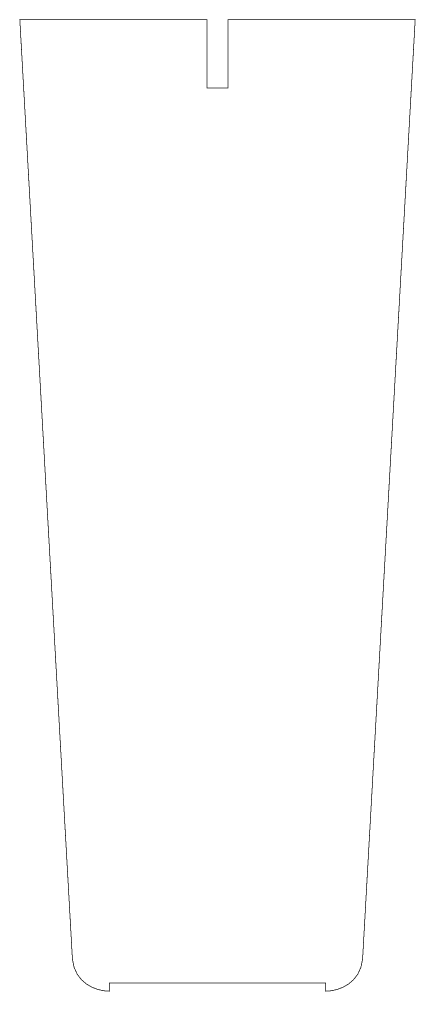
# Model space of a CAD drawing. Extents: x 0 to 2.24, y 0 to 5.51.
import ezdxf

# ---------------------------------------------------------------- set-up
doc = ezdxf.new("R2010")
doc.units = 0
doc.layers.get('0').update_dxf_attribs({"linetype": 'CONTINUOUS'})

msp = doc.modelspace()

# ---------------------------------------------------------------- linework, layer by layer
at = {"color": 1, "const_width": 0.0039}
msp.add_lwpolyline([(0.0021, 5.5099), (0.3, 0.1842), (0.3093, 0.1379), (0.3267, 0.0992), (0.3505, 0.0677), (0.3792, 0.0428), (0.411, 0.0243), (0.4443, 0.0116), (0.4775, 0.0043), (0.5089, 0.002), (0.5089, 0.0489), (1.7351, 0.0489), (1.7351, 0.002), (1.7665, 0.0043), (1.7997, 0.0116), (1.8331, 0.0243), (1.8649, 0.0428), (1.8935, 0.0677), (1.9174, 0.0992), (1.9347, 0.1379), (1.9441, 0.1842), (2.242, 5.5099), (1.1811, 5.5098), (1.1811, 5.1224), (1.063, 5.1224), (1.063, 5.5098), (0.0021, 5.5099)], close=True, dxfattribs=at)

doc.saveas('drawing.dxf')
